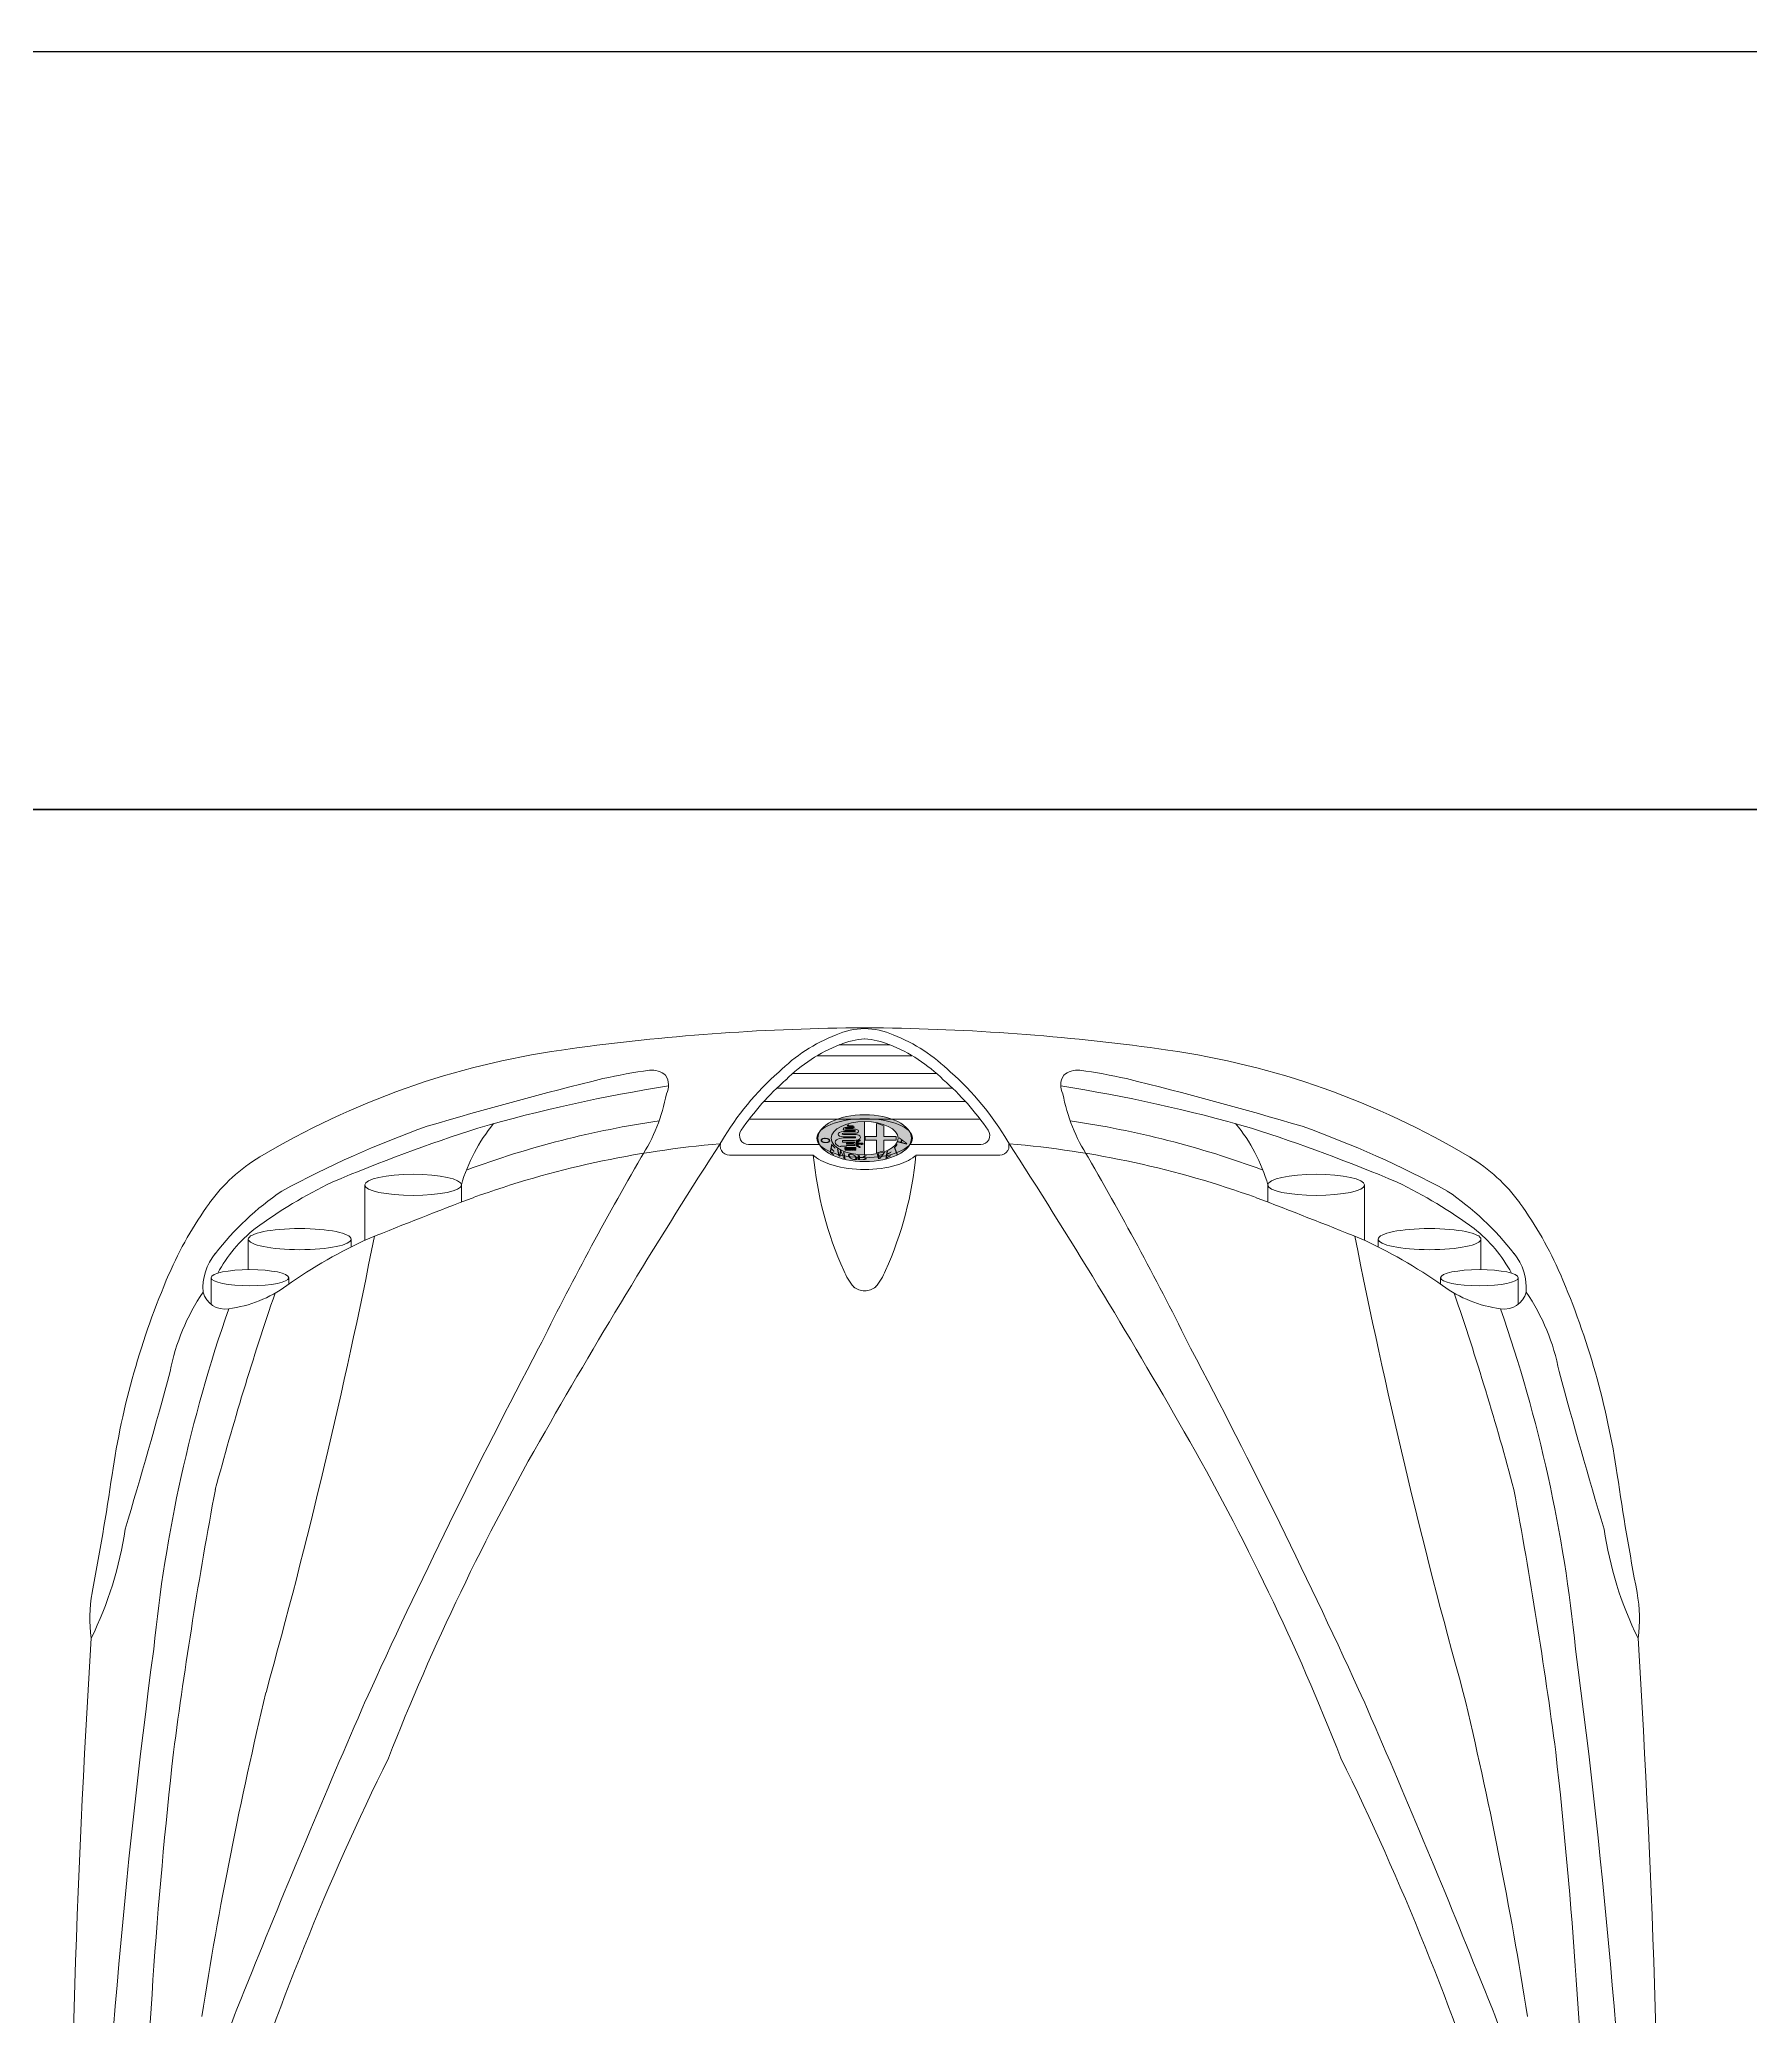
# Model space of a CAD drawing. Header units: metres. Extents: x 2865 to 2957, y -495 to -392.
# Drawn here: x 2879.726 to 2881.606, y -401.739 to -399.567 of the extents above; entities that cross this region are included whole.
import ezdxf

# ---------------------------------------------------------------- set-up
doc = ezdxf.new("R2010")
doc.units = ezdxf.units.M
doc.header["$LTSCALE"] = 12.7
for name, color, linetype in [('BLK_0_FLR_0_COVERED_PARKING', 7, 'Continuous'), ('BLK_1_COVERED_AREA', 7, 'Continuous'), ('BLK_1_FLR_0_STILT', 7, 'Continuous'), ('BLK_1_LVL_0_BLDG_FOOT_PRINT', 7, 'Continuous'), ('BLK_1_LVL_0_REAR_SETBACK', 7, 'Continuous'), ('PARKING_SLOT', 7, 'Continuous')]:
    doc.layers.add(name, color=color, linetype=linetype)
doc.styles.add('ALFA', font='')
doc.styles.get('ALFA').set_extended_font_data('Arial Black')

# ---------------------------------------------------------------- blocks, each defined once
blk = doc.blocks.new('A$C43C371B0')
at = {"lineweight": 15}
h = blk.add_hatch(color=8, dxfattribs=at)
edge = h.paths.add_edge_path()
edge.add_ellipse((3.3934, 0), major_axis=(0, -0.0515), ratio=0.5, start_angle=0, end_angle=360, ccw=False)
edge = h.paths.add_edge_path(flags=16)
edge.add_ellipse((3.3934, 0), major_axis=(0, -0.0367), ratio=0.5, start_angle=0, end_angle=360, ccw=False)
h = blk.add_hatch(color=8, dxfattribs=at)
edge = h.paths.add_edge_path()
edge.add_line((3.3914, 0.0345), (3.3914, 0.0212))
edge.add_line((3.3914, 0.0212), (3.3797, 0.0212))
edge.add_ellipse((3.3934, 0), major_axis=(0, -0.0347), ratio=0.5, start_angle=232.2847, end_angle=248.2282)
edge.add_line((3.3773, 0.0129), (3.3914, 0.0129))
edge.add_line((3.3914, 0.0129), (3.3914, 0.0006))
edge.add_line((3.3914, 0.0006), (3.3954, 0.0006))
edge.add_line((3.3954, 0.0006), (3.3954, 0.0129))
edge.add_line((3.3954, 0.0129), (3.4095, 0.0129))
edge.add_ellipse((3.3934, 0), major_axis=(0, -0.0347), ratio=0.5, start_angle=111.7718, end_angle=127.7153)
edge.add_line((3.4071, 0.0212), (3.3954, 0.0212))
edge.add_line((3.3954, 0.0212), (3.3954, 0.0345))
edge.add_ellipse((3.3934, 0), major_axis=(0, -0.0347), ratio=0.5, start_angle=173.4699, end_angle=186.709)
h = blk.add_hatch(color=8, dxfattribs=at)
edge = h.paths.add_edge_path(flags=16)
edge.add_ellipse((3.3888, -0.0123), major_axis=(0, -0.00177), ratio=0.5, start_angle=173.0752, end_angle=255.4624)
edge.add_line((3.388, -0.0119), (3.388, -0.02))
edge.add_line((3.388, -0.02), (3.3869, -0.02))
edge.add_line((3.3869, -0.02), (3.3869, -0.0122))
edge.add_ellipse((3.3857, -0.013), major_axis=(0, -0.00259), ratio=0.5, start_angle=109.0926, end_angle=187.0138)
edge.add_line((3.3855, -0.0105), (3.3855, -0.0199))
edge.add_line((3.3855, -0.0199), (3.3845, -0.0199))
edge.add_line((3.3845, -0.0199), (3.3845, -0.0262))
edge.add_line((3.3845, -0.0262), (3.3842, -0.0262))
edge.add_line((3.3842, -0.0262), (3.3842, -0.027))
edge.add_ellipse((3.3898, -0.0189), major_axis=(0, -0.0139), ratio=0.5, start_angle=-54.3478, end_angle=-19.2121)
edge.add_ellipse((3.3888, -0.0205), major_axis=(0, -0.0118), ratio=0.5, start_angle=-12.9228, end_angle=16.0502)
edge.add_ellipse((3.3892, -0.0233), major_axis=(0, -0.00891), ratio=0.5, start_angle=16.0502, end_angle=75.0584)
edge.add_ellipse((3.3861, -0.0217), major_axis=(0, -0.0154), ratio=0.5, start_angle=75.465, end_angle=87.697)
edge.add_line((3.3938, -0.0223), (3.3938, -0.0111))
edge.add_ellipse((3.3943, -0.0111), major_axis=(0, -0.00115), ratio=0.5, start_angle=90, end_angle=270, ccw=False)
edge.add_line((3.3949, -0.0111), (3.3949, -0.0234))
edge.add_ellipse((3.3978, -0.0234), major_axis=(0, -0.00581), ratio=0.5, start_angle=-90, end_angle=90)
edge.add_line((3.4007, -0.0234), (3.4007, -0.0112))
edge.add_ellipse((3.4013, -0.0112), major_axis=(0, -0.00107), ratio=0.5, start_angle=90, end_angle=270, ccw=False)
edge.add_line((3.4018, -0.0112), (3.4018, -0.0201))
edge.add_ellipse((3.4035, -0.0201), major_axis=(0, -0.00344), ratio=0.5, start_angle=-90, end_angle=90)
edge.add_line((3.4052, -0.0201), (3.4052, -0.0142))
edge.add_ellipse((3.4058, -0.0142), major_axis=(0, -0.00107), ratio=0.5, start_angle=90, end_angle=270, ccw=False)
edge.add_line((3.4063, -0.0142), (3.4063, -0.0179))
edge.add_ellipse((3.4071, -0.0177), major_axis=(0, -0.00157), ratio=0.5, start_angle=-83.4027, end_angle=2.5647)
edge.add_ellipse((3.4069, -0.0169), major_axis=(0, -0.00237), ratio=0.5, start_angle=8.9401, end_angle=73.4184)
edge.add_ellipse((3.4071, -0.0158), major_axis=(0, -0.00263), ratio=0.5, start_angle=369.3553, end_angle=408.8734, ccw=False)
edge.add_ellipse((3.4074, -0.0179), major_axis=(0, -0.000606), ratio=0.5, start_angle=277.7314, end_angle=347.0675, ccw=False)
edge.add_line((3.4071, -0.0179), (3.4071, -0.0142))
edge.add_ellipse((3.4057, -0.0142), major_axis=(0, -0.00272), ratio=0.5, start_angle=90, end_angle=270)
edge.add_line((3.4043, -0.0142), (3.4043, -0.0201))
edge.add_ellipse((3.4038, -0.0201), major_axis=(0, -0.000963), ratio=0.5, start_angle=270, end_angle=450, ccw=False)
edge.add_line((3.4034, -0.0201), (3.4034, -0.0112))
edge.add_ellipse((3.4011, -0.0112), major_axis=(0, -0.00459), ratio=0.5, start_angle=90, end_angle=270)
edge.add_line((3.3988, -0.0112), (3.3988, -0.0234))
edge.add_ellipse((3.3982, -0.0234), major_axis=(0, -0.00117), ratio=0.5, start_angle=270, end_angle=450, ccw=False)
edge.add_line((3.3976, -0.0234), (3.3976, -0.0112))
edge.add_ellipse((3.3943, -0.0112), major_axis=(0, -0.00664), ratio=0.5, start_angle=90, end_angle=270)
edge.add_line((3.391, -0.0112), (3.391, -0.0232))
edge.add_ellipse((3.3905, -0.0232), major_axis=(0, -0.00095), ratio=0.5, start_angle=0, end_angle=90, ccw=False)
edge.add_line((3.3905, -0.0242), (3.3894, -0.0242))
edge.add_ellipse((3.3894, -0.0232), major_axis=(0, -0.00095), ratio=0.5, start_angle=270, end_angle=360, ccw=False)
edge.add_line((3.3889, -0.0232), (3.3889, -0.0105))
edge.add_line((3.3889, -0.0105), (3.3889, -0.0105))
edge = h.paths.add_edge_path(flags=16)
edge.add_line((3.3905, -0.0051), (3.3896, -0.0071))
edge.add_line((3.3896, -0.0071), (3.388, -0.0071))
edge.add_ellipse((3.3873, -0.008), major_axis=(0, -0.00172), ratio=0.5, start_angle=123.4845, end_angle=146.5155)
edge.add_line((3.3878, -0.0066), (3.3878, -0.0047))
edge.add_ellipse((3.3873, -0.0033), major_axis=(0, -0.00166), ratio=0.5, start_angle=34.9708, end_angle=325.0292)
edge.add_line((3.3868, -0.0047), (3.3868, -0.0066))
edge.add_ellipse((3.3873, -0.008), major_axis=(0, -0.00172), ratio=0.5, start_angle=213.4845, end_angle=236.5155)
edge.add_line((3.3866, -0.0071), (3.385, -0.0071))
edge.add_line((3.385, -0.0071), (3.3841, -0.0051))
edge.add_ellipse((3.3837, -0.0057), major_axis=(0, -0.00095), ratio=0.5, start_angle=131.3596, end_angle=311.3596)
edge.add_line((3.3834, -0.0063), (3.3845, -0.009))
edge.add_line((3.3845, -0.009), (3.3866, -0.009))
edge.add_ellipse((3.3873, -0.008), major_axis=(0, -0.00172), ratio=0.5, start_angle=-56.5155, end_angle=56.5155)
edge.add_line((3.388, -0.009), (3.39, -0.009))
edge.add_line((3.39, -0.009), (3.3912, -0.0063))
edge.add_ellipse((3.3908, -0.0057), major_axis=(0, -0.00095), ratio=0.5, start_angle=48.6404, end_angle=228.6404)
h.paths.add_polyline_path([(3.3813, -0.0217), (3.3813, -0.0095), (3.3831, -0.0095), (3.3831, -0.0217)], flags=16)
edge = h.paths.add_edge_path(flags=16)
edge.add_ellipse((3.3806, -0.0181), major_axis=(0, -0.000952), ratio=0.5, start_angle=0, end_angle=360, ccw=False)
edge = h.paths.add_edge_path(flags=16)
edge.add_ellipse((3.3806, -0.0206), major_axis=(0, -0.000952), ratio=0.5, start_angle=0, end_angle=360, ccw=False)
edge = h.paths.add_edge_path(flags=16)
edge.add_ellipse((3.3806, -0.0156), major_axis=(0, -0.000952), ratio=0.5, start_angle=0, end_angle=360, ccw=False)
edge = h.paths.add_edge_path(flags=16)
edge.add_ellipse((3.3806, -0.0131), major_axis=(0, -0.000952), ratio=0.5, start_angle=0, end_angle=360, ccw=False)
edge = h.paths.add_edge_path(flags=16)
edge.add_ellipse((3.3806, -0.0106), major_axis=(0, -0.000952), ratio=0.5, start_angle=0, end_angle=360, ccw=False)
edge = h.paths.add_edge_path()
edge.add_ellipse((3.3934, 0), major_axis=(0, -0.0367), ratio=0.5, start_angle=-90, end_angle=90, ccw=False)
edge.add_line((3.3751, 0), (3.4118, 0))
h = blk.add_hatch(color=8, dxfattribs=at)
h.paths.add_polyline_path([(3.3831, -0.0217), (3.3828, -0.0217), (3.3828, -0.0095), (3.3831, -0.0095)])
h.paths.add_polyline_path([(3.382, -0.0217), (3.3813, -0.0217), (3.3813, -0.0095), (3.382, -0.0095)])
edge = h.paths.add_edge_path()
edge.add_ellipse((3.3806, -0.0106), major_axis=(0, -0.000952), ratio=0.5, start_angle=180, end_angle=360, ccw=False)
edge.add_ellipse((3.3806, -0.0106), major_axis=(0, -0.000952), ratio=0.5, start_angle=0, end_angle=180, ccw=False)
edge = h.paths.add_edge_path()
edge.add_ellipse((3.3806, -0.0131), major_axis=(0, -0.000952), ratio=0.5, start_angle=180, end_angle=360, ccw=False)
edge.add_ellipse((3.3806, -0.0131), major_axis=(0, -0.000952), ratio=0.5, start_angle=0, end_angle=180, ccw=False)
edge = h.paths.add_edge_path()
edge.add_ellipse((3.3806, -0.0156), major_axis=(0, -0.000952), ratio=0.5, start_angle=180, end_angle=360, ccw=False)
edge.add_ellipse((3.3806, -0.0156), major_axis=(0, -0.000952), ratio=0.5, start_angle=0, end_angle=180, ccw=False)
edge = h.paths.add_edge_path()
edge.add_ellipse((3.3806, -0.0181), major_axis=(0, -0.000952), ratio=0.5, start_angle=180, end_angle=360, ccw=False)
edge.add_ellipse((3.3806, -0.0181), major_axis=(0, -0.000952), ratio=0.5, start_angle=0, end_angle=180, ccw=False)
edge = h.paths.add_edge_path()
edge.add_ellipse((3.3806, -0.0206), major_axis=(0, -0.000952), ratio=0.5, start_angle=180, end_angle=360, ccw=False)
edge.add_ellipse((3.3806, -0.0206), major_axis=(0, -0.000952), ratio=0.5, start_angle=0, end_angle=180, ccw=False)
blk.add_hatch(color=8, dxfattribs=at).paths.add_polyline_path([(3.382, -0.0095), (3.3828, -0.0095), (3.3828, -0.0217), (3.382, -0.0217)])
h = blk.add_hatch(color=8, dxfattribs=at)
edge = h.paths.add_edge_path()
edge.add_line((3.3905, -0.0051), (3.3896, -0.0071))
edge.add_line((3.3896, -0.0071), (3.388, -0.0071))
edge.add_ellipse((3.3873, -0.008), major_axis=(0, -0.00172), ratio=0.5, start_angle=123.4845, end_angle=146.5155)
edge.add_line((3.3878, -0.0066), (3.3878, -0.0047))
edge.add_ellipse((3.3873, -0.0033), major_axis=(0, -0.00166), ratio=0.5, start_angle=34.9708, end_angle=325.0292)
edge.add_line((3.3868, -0.0047), (3.3868, -0.0066))
edge.add_ellipse((3.3873, -0.008), major_axis=(0, -0.00172), ratio=0.5, start_angle=213.4845, end_angle=236.5155)
edge.add_line((3.3866, -0.0071), (3.385, -0.0071))
edge.add_line((3.385, -0.0071), (3.3841, -0.0051))
edge.add_ellipse((3.3837, -0.0057), major_axis=(0, -0.00095), ratio=0.5, start_angle=131.3596, end_angle=311.3596)
edge.add_line((3.3834, -0.0063), (3.3845, -0.009))
edge.add_line((3.3845, -0.009), (3.3866, -0.009))
edge.add_ellipse((3.3873, -0.008), major_axis=(0, -0.00172), ratio=0.5, start_angle=-56.5155, end_angle=56.5155)
edge.add_line((3.388, -0.009), (3.39, -0.009))
edge.add_line((3.39, -0.009), (3.3912, -0.0063))
edge.add_ellipse((3.3908, -0.0057), major_axis=(0, -0.00095), ratio=0.5, start_angle=48.6404, end_angle=228.6404)
h = blk.add_hatch(color=8, dxfattribs=at)
edge = h.paths.add_edge_path()
edge.add_ellipse((3.3888, -0.0123), major_axis=(0, -0.00177), ratio=0.5, start_angle=173.0752, end_angle=255.4624)
edge.add_line((3.388, -0.0119), (3.388, -0.02))
edge.add_line((3.388, -0.02), (3.3869, -0.02))
edge.add_line((3.3869, -0.02), (3.3869, -0.0122))
edge.add_ellipse((3.3857, -0.013), major_axis=(0, -0.00259), ratio=0.5, start_angle=109.0926, end_angle=187.0138)
edge.add_line((3.3855, -0.0105), (3.3855, -0.0199))
edge.add_line((3.3855, -0.0199), (3.3845, -0.0199))
edge.add_line((3.3845, -0.0199), (3.3845, -0.0262))
edge.add_line((3.3845, -0.0262), (3.3842, -0.0262))
edge.add_line((3.3842, -0.0262), (3.3842, -0.027))
edge.add_ellipse((3.3898, -0.0189), major_axis=(0, -0.0139), ratio=0.5, start_angle=-54.3478, end_angle=-19.2121)
edge.add_ellipse((3.3888, -0.0205), major_axis=(0, -0.0118), ratio=0.5, start_angle=-12.9228, end_angle=16.0502)
edge.add_ellipse((3.3892, -0.0233), major_axis=(0, -0.00891), ratio=0.5, start_angle=16.0502, end_angle=75.0584)
edge.add_ellipse((3.3861, -0.0217), major_axis=(0, -0.0154), ratio=0.5, start_angle=75.465, end_angle=87.697)
edge.add_line((3.3938, -0.0223), (3.3938, -0.0111))
edge.add_ellipse((3.3943, -0.0111), major_axis=(0, -0.00115), ratio=0.5, start_angle=90, end_angle=270, ccw=False)
edge.add_line((3.3949, -0.0111), (3.3949, -0.0234))
edge.add_ellipse((3.3978, -0.0234), major_axis=(0, -0.00581), ratio=0.5, start_angle=-90, end_angle=90)
edge.add_line((3.4007, -0.0234), (3.4007, -0.0112))
edge.add_ellipse((3.4013, -0.0112), major_axis=(0, -0.00107), ratio=0.5, start_angle=90, end_angle=270, ccw=False)
edge.add_line((3.4018, -0.0112), (3.4018, -0.0201))
edge.add_ellipse((3.4035, -0.0201), major_axis=(0, -0.00344), ratio=0.5, start_angle=-90, end_angle=90)
edge.add_line((3.4052, -0.0201), (3.4052, -0.0142))
edge.add_ellipse((3.4058, -0.0142), major_axis=(0, -0.00107), ratio=0.5, start_angle=90, end_angle=270, ccw=False)
edge.add_line((3.4063, -0.0142), (3.4063, -0.0179))
edge.add_ellipse((3.4071, -0.0177), major_axis=(0, -0.00157), ratio=0.5, start_angle=-83.4027, end_angle=2.5647)
edge.add_ellipse((3.4069, -0.0169), major_axis=(0, -0.00237), ratio=0.5, start_angle=8.9401, end_angle=73.4184)
edge.add_ellipse((3.4071, -0.0158), major_axis=(0, -0.00263), ratio=0.5, start_angle=369.3553, end_angle=408.8734, ccw=False)
edge.add_ellipse((3.4074, -0.0179), major_axis=(0, -0.000606), ratio=0.5, start_angle=277.7314, end_angle=347.0675, ccw=False)
edge.add_line((3.4071, -0.0179), (3.4071, -0.0142))
edge.add_ellipse((3.4057, -0.0142), major_axis=(0, -0.00272), ratio=0.5, start_angle=90, end_angle=270)
edge.add_line((3.4043, -0.0142), (3.4043, -0.0201))
edge.add_ellipse((3.4038, -0.0201), major_axis=(0, -0.000963), ratio=0.5, start_angle=270, end_angle=450, ccw=False)
edge.add_line((3.4034, -0.0201), (3.4034, -0.0112))
edge.add_ellipse((3.4011, -0.0112), major_axis=(0, -0.00459), ratio=0.5, start_angle=90, end_angle=270)
edge.add_line((3.3988, -0.0112), (3.3988, -0.0234))
edge.add_ellipse((3.3982, -0.0234), major_axis=(0, -0.00117), ratio=0.5, start_angle=-90, end_angle=90, ccw=False)
edge.add_line((3.3976, -0.0234), (3.3976, -0.0112))
edge.add_ellipse((3.3943, -0.0112), major_axis=(0, -0.00664), ratio=0.5, start_angle=90, end_angle=270)
edge.add_line((3.391, -0.0112), (3.391, -0.0232))
edge.add_ellipse((3.3905, -0.0232), major_axis=(0, -0.00095), ratio=0.5, start_angle=360, end_angle=450, ccw=False)
edge.add_line((3.3905, -0.0242), (3.3894, -0.0242))
edge.add_ellipse((3.3894, -0.0232), major_axis=(0, -0.00095), ratio=0.5, start_angle=270, end_angle=360, ccw=False)
edge.add_line((3.3889, -0.0232), (3.3889, -0.0105))
edge.add_line((3.3889, -0.0105), (3.3889, -0.0105))
at = {"color": 8, "lineweight": 15}
for p, q in [((3.2107, 0.7179), (3.2399, 0.7179)), ((3.2825, 0.6772), (3.249, 0.6772)), ((3.2401, 0.6328), (3.2329, 0.6328)), ((3.2825, 0.5643), (3.2738, 0.5643)), ((3.3421, 0.5492), (3.2811, 0.5492)), ((3.3421, 0.4431), (3.3232, 0.4431)), ((3.3748, 0.0564), (3.3748, 0.1486)), ((3.3864, 0.0496), (3.3864, 0.1275)), ((3.4145, 0.1267), (3.4145, 0)), ((3.4339, 0.1105), (3.4339, 0)), ((3.4484, 0.0964), (3.4484, 0)), ((3.4647, 0.0788), (3.4647, 0)), ((3.4841, 0.052), (3.4841, 0)), ((3.3914, 0.0345), (3.3914, 0.0212)), ((3.3954, 0.0212), (3.3954, 0.0345)), ((3.496, 0.0276), (3.496, 0)), ((3.3773, 0.0129), (3.3914, 0.0129)), ((3.3914, 0.0212), (3.3797, 0.0212)), ((3.3914, 0.0129), (3.3914, 0.0006)), ((3.3914, 0.0006), (3.3954, 0.0006)), ((3.4071, 0.0212), (3.3954, 0.0212)), ((3.3954, 0.0006), (3.3954, 0.0129)), ((3.3954, 0.0129), (3.4095, 0.0129)), ((3.5146, 0.0208), (3.5146, 0)), ((3.4118, 0), (3.3751, 0)), ((3.3813, -0.0095), (3.3813, -0.0217)), ((3.3813, -0.0095), (3.3831, -0.0095)), ((3.3813, -0.0217), (3.3831, -0.0217)), ((3.382, -0.0095), (3.382, -0.0217)), ((3.3828, -0.0095), (3.3828, -0.0217)), ((3.3831, -0.0095), (3.3831, -0.0217)), ((3.3834, -0.0063), (3.3845, -0.009)), ((3.385, -0.0071), (3.3841, -0.0051)), ((3.3845, -0.009), (3.3866, -0.009)), ((3.3855, -0.0199), (3.3845, -0.0199)), ((3.3845, -0.0199), (3.3845, -0.0262)), ((3.3866, -0.0071), (3.385, -0.0071)), ((3.3855, -0.0105), (3.3855, -0.0199)), ((3.3868, -0.0047), (3.3868, -0.0066)), ((3.3869, -0.02), (3.3869, -0.0122)), ((3.388, -0.02), (3.3869, -0.02)), ((3.3878, -0.0066), (3.3878, -0.0047)), ((3.3896, -0.0071), (3.388, -0.0071)), ((3.388, -0.009), (3.39, -0.009)), ((3.388, -0.0119), (3.388, -0.02)), ((3.3889, -0.0105), (3.3889, -0.0105)), ((3.3889, -0.0232), (3.3889, -0.0105)), ((3.3905, -0.0051), (3.3896, -0.0071)), ((3.39, -0.009), (3.3912, -0.0063)), ((3.391, -0.0112), (3.391, -0.0232)), ((3.3938, -0.0223), (3.3938, -0.0111)), ((3.3949, -0.0111), (3.3949, -0.0234)), ((3.3976, -0.0234), (3.3976, -0.0112)), ((3.3988, -0.0112), (3.3988, -0.0234)), ((3.4007, -0.0234), (3.4007, -0.0112)), ((3.4018, -0.0112), (3.4018, -0.0201)), ((3.4034, -0.0201), (3.4034, -0.0112)), ((3.4043, -0.0142), (3.4043, -0.0201)), ((3.4052, -0.0201), (3.4052, -0.0142)), ((3.4063, -0.0142), (3.4063, -0.0179)), ((3.4071, -0.0179), (3.4071, -0.0142)), ((3.4145, -0.1267), (3.4145, 0)), ((3.4339, -0.1105), (3.4339, 0)), ((3.4484, -0.0964), (3.4484, 0)), ((3.4647, -0.0788), (3.4647, 0)), ((3.4841, -0.052), (3.4841, 0)), ((3.496, -0.0276), (3.496, 0)), ((3.5146, -0.0208), (3.5146, 0)), ((3.3845, -0.0262), (3.3842, -0.0262)), ((3.3842, -0.0262), (3.3842, -0.027)), ((3.3905, -0.0242), (3.3894, -0.0242)), ((3.3748, -0.0564), (3.3748, -0.1486)), ((3.3864, -0.0496), (3.3864, -0.1275)), ((3.3421, -0.4431), (3.3232, -0.4431)), ((3.2825, -0.5643), (3.2738, -0.5643)), ((3.3421, -0.5492), (3.2811, -0.5492)), ((3.2401, -0.6328), (3.2329, -0.6328)), ((3.2825, -0.6772), (3.249, -0.6772)), ((3.2107, -0.7179), (3.2399, -0.7179))]:
    blk.add_line(p, q, dxfattribs=at)
for centre, radius, start, end in [((2.0528, -11.7681), 12.6426, 86.41209, 90.09331), ((2.8657, 0.6994), 0.1519, 79.2657, 98.2438), ((3.0215, 1.2091), 0.4008, 243.7022, 261.7303), ((3.4803, 3.9411), 3.1475, 259.2657, 261.6566), ((1.7878, -7.0722), 7.9224, 82.42566, 87.80232), ((2.8959, -0.0435), 0.8797, 66.6998, 81.6566), ((4.6707, 6.4594), 5.8992, 253.18251, 254.93154), ((2.0773, -4.9382), 5.7335, 83.5774, 88.59982), ((2.6728, -0.8318), 1.6207, 70.7928, 84.3593), ((3.0954, 0.5392), 0.2276, 55.5023, 79.4516), ((3.0827, 0.3903), 0.4073, 53.9898, 66.6998), ((1.4801, -1.7138), 2.5867, 67.5509, 72.3928), ((2.0131, -4.6009), 5.4065, 79.4032, 82.5019), ((1.7045, -3.8581), 4.6432, 76.5508, 81.0315), ((3.2301, 0.703), 0.0245, 103.7722, 190.202), ((3.2291, 0.6679), 0.0591, 50.6971, 94.6448), ((3.2119, 0.568), 0.1877, 30.9544, 53.9898), ((2.1724, -2.4156), 3.2385, 71.0678, 75.0595), ((3.3415, 0.7158), 0.1365, 187.2011, 216.2774), ((3.1729, 0.5749), 0.1538, 38.0218, 62.0189), ((3.0723, 0.4624), 0.3175, 34.0555, 52.3056), ((1.3453, -2.2593), 3.1002, 63.8373, 72.2299), ((-1.4901, -9.2172), 10.6564, 66.40489, 68.19668), ((4.621, 7.2759), 6.8683, 254.49072, 258.78928), ((2.8749, 0.3592), 0.5216, 25.6507, 36.5326), ((2.6123, 0.2084), 0.8868, 8.086, 30.9544), ((2.7832, 0.3181), 0.549, 24.2758, 35.26), ((2.3072, 0.0859), 1.1681, 19.7529, 28.3299), ((1.5556, -0.17), 1.9423, 17.8357, 22.8736), ((-0.2272, -6.055), 7.2539, 62.14091, 65.54898), ((-2.3112, -1.7158), 6.0338, 20.83422, 21.99264), ((1.7097, -2.0254), 2.7388, 60.1982, 68.5271), ((-0.6594, -0.7253), 4.241, 13.8176, 16.5201), ((3.2909, 0.2645), 0.1858, 50.3746, 74.003), ((2.3646, 0.071), 1.0593, 8.4041, 20.2446), ((2.3316, 0.071), 1.0593, 4.7645, 19.8228), ((1.7433, -0.0517), 1.7283, 8.8919, 16.0083), ((-0.3591, -5.65), 6.9122, 57.1549, 60.24925), ((1.4964, -3.001), 3.7497, 59.9759, 63.6177), ((1.0478, -0.0139), 2.467, 0.8053, 8.086), ((2.7099, 0.1247), 0.7665, 8.3869, 12.2676), ((3.4778, 0.4082), 0.1937, 237.0835, 259.4131), ((3.4516, 0.2353), 0.0199, 241.8073, 303.3396), ((3.4444, 0.2342), 0.0239, 319.506, 5.5243), ((3.3848, 0.1486), 0.01, 59.5754, 180), ((3.2322, -0.1112), 0.3114, 41.3006, 59.5754), ((3.3964, 0.1275), 0.01, 55.4864, 180), ((3.2322, -0.1112), 0.2998, 41.235, 55.4864), ((3.3339, -0.0364), 0.1859, 21.4078, 44.667), ((3.3339, -0.0364), 0.1743, 21.3716, 44.7783), ((3.4127, -0.3441), 0.4023, 95.4109, 114.176), ((3.2738, -0.0404), 0.0683, 112.1873, 129.8498), ((3.4228, -0.0045), 0.0799, 3.2478, 23.33), ((3.4304, -0.0022), 0.0836, 1.4876, 23.7073), ((3.2443, 0.0004), 0.0185, 140.6288, 181.0998), ((3.2443, -0.0004), 0.0185, 178.9002, 219.3712), ((3.4228, 0.0045), 0.0799, 336.67, 356.7522), ((3.4304, 0.0022), 0.0836, 336.2927, 358.5124), ((3.2738, 0.0404), 0.0683, 230.1502, 247.8127), ((1.0478, 0.0139), 2.467, 351.914, 359.1947), ((3.4127, 0.3441), 0.4023, 245.824, 264.5891), ((3.3339, 0.0364), 0.1743, 315.2217, 338.6284), ((3.3339, 0.0364), 0.1859, 315.333, 338.5922), ((3.2322, 0.1112), 0.2998, 304.5136, 318.765), ((3.2322, 0.1112), 0.3114, 300.4246, 318.6994), ((3.3964, -0.1275), 0.01, 180, 304.5136), ((3.3848, -0.1486), 0.01, 180, 300.4246), ((-0.3591, 5.65), 6.9122, 299.75075, 302.8451), ((2.3316, -0.071), 1.0593, 340.1772, 355.2355), ((1.7433, 0.0517), 1.7283, 343.9917, 351.1081), ((3.4516, -0.2353), 0.0199, 56.6604, 118.1927), ((2.3646, -0.071), 1.0593, 339.7554, 351.5959), ((3.4778, -0.4082), 0.1937, 100.5869, 122.9165), ((2.7099, -0.1247), 0.7665, 347.7324, 351.6131), ((3.4444, -0.2342), 0.0239, 354.4757, 40.494), ((1.4964, 3.001), 3.7497, 296.3823, 300.0241), ((-0.6594, 0.7253), 4.241, 343.4799, 346.1824), ((2.6123, -0.2084), 0.8868, 329.0456, 351.914), ((1.7097, 2.0254), 2.7388, 291.4729, 299.8018), ((-0.2272, 6.055), 7.2539, 294.45102, 297.85909), ((3.2909, -0.2645), 0.1858, 285.997, 309.6254), ((-2.3112, 1.7158), 6.0338, 338.00736, 339.16578), ((1.5556, 0.17), 1.9423, 337.1264, 342.1643), ((2.3072, -0.0859), 1.1681, 331.6701, 340.2471), ((1.3453, 2.2593), 3.1002, 287.7701, 296.1627), ((4.621, -7.2759), 6.8683, 101.21072, 105.50928), ((-1.4901, 9.2172), 10.6564, 291.80332, 293.59511), ((2.7832, -0.3181), 0.549, 324.74, 335.7242), ((2.8749, -0.3592), 0.5216, 323.4674, 334.3493), ((2.1724, 2.4156), 3.2385, 284.9405, 288.9322), ((3.3415, -0.7158), 0.1365, 143.7226, 172.7989), ((3.0723, -0.4624), 0.3175, 307.6944, 325.9445), ((1.7045, 3.8581), 4.6432, 278.9685, 283.4492), ((3.1729, -0.5749), 0.1538, 297.9811, 321.9782), ((3.2119, -0.568), 0.1877, 306.0102, 329.0456), ((1.4801, 1.7138), 2.5867, 287.6072, 292.4491), ((2.0131, 4.6009), 5.4065, 277.4981, 280.5968), ((2.6728, 0.8318), 1.6207, 275.6407, 289.2072), ((3.2301, -0.703), 0.0245, 169.798, 256.2278), ((3.2291, -0.6679), 0.0591, 265.3552, 309.3029), ((3.0954, -0.5392), 0.2276, 280.5484, 304.4977), ((3.0827, -0.3903), 0.4073, 293.3002, 306.0102), ((2.0773, 4.9382), 5.7335, 271.40018, 276.4226), ((1.7878, 7.0722), 7.9224, 272.19768, 277.57434), ((4.6707, -6.4594), 5.8992, 105.06846, 106.81749), ((2.8959, 0.0435), 0.8797, 278.3434, 293.3002), ((3.0215, -1.2091), 0.4008, 98.2697, 116.2978), ((3.4803, -3.9411), 3.1475, 98.3434, 100.7343), ((2.0528, 11.7681), 12.6426, 269.90669, 273.58791), ((2.8657, -0.6994), 0.1519, 261.7562, 280.7343)]:
    blk.add_arc(centre, radius, start, end, dxfattribs=at)
for centre, major_axis, ratio in [((3.2401, 0.6754), (0, 0.0426), 0.20871), ((3.2825, 0.6207), (0, 0.0565), 0.205586), ((3.3421, 0.4961), (0, 0.0531), 0.218742)]:
    blk.add_ellipse(centre, major_axis=major_axis, ratio=ratio, dxfattribs=at)
at = {"color": 8, "lineweight": 15, "extrusion": (0, 0, -1)}
for centre, major_axis, ratio in [((3.3934, 0), (0, -0.0515), 0.5), ((3.3934, 0), (0, -0.0525), 0.407661), ((3.3934, 0), (0, -0.0367), 0.5), ((3.3806, -0.0106), (0, -0.000952), 0.5), ((3.3806, -0.0131), (0, -0.000952), 0.5), ((3.3806, -0.0156), (0, -0.000952), 0.5), ((3.3806, -0.0181), (0, -0.000952), 0.5), ((3.3806, -0.0206), (0, -0.000952), 0.5), ((3.3421, -0.4961), (0, -0.0531), 0.218742), ((3.2825, -0.6207), (0, -0.0565), 0.205586), ((3.2401, -0.6754), (0, -0.0426), 0.20871)]:
    blk.add_ellipse(centre, major_axis=major_axis, ratio=ratio, dxfattribs=at)
for centre, major_axis, start_param, end_param in [((3.3934, 0), (0, -0.0347), 3.024498, 3.255564), ((3.3934, 0), (0, -0.0347), 1.950786, 2.229052), ((3.3934, 0), (0, -0.0347), 4.054133, 4.3324), ((3.3837, -0.0057), (0, -0.00095), 0.848935, 3.990528), ((3.3857, -0.013), (0, -0.00259), 3.019178, 4.37916), ((3.3873, -0.0033), (0, -0.00166), 0.610355, 5.67283), ((3.3873, -0.008), (0, -0.00172), 2.155212, 2.557177), ((3.3873, -0.008), (0, -0.00172), -0.986381, 0.986381), ((3.3873, -0.008), (0, -0.00172), 3.726008, 4.127974), ((3.3888, -0.0123), (0, -0.00177), 1.824525, 3.262454), ((3.3908, -0.0057), (0, -0.00095), 2.292658, 5.43425), ((3.3943, -0.0112), (0, -0.00664), 1.570796, 4.712389), ((3.3943, -0.0111), (0, -0.00115), 1.570796, 4.712389), ((3.4011, -0.0112), (0, -0.00459), 1.570796, 4.712389), ((3.4013, -0.0112), (0, -0.00107), 1.570796, 4.712389), ((3.4035, -0.0201), (0, -0.00344), -1.570796, 1.570796), ((3.4038, -0.0201), (0, -0.000963), -1.570796, 1.570796), ((3.4057, -0.0142), (0, -0.00272), 1.570796, 4.712389), ((3.4058, -0.0142), (0, -0.00107), 1.570796, 4.712389), ((3.4071, -0.0177), (0, -0.00157), -0.044763, 1.455652), ((3.4069, -0.0169), (0, -0.00237), -1.281392, -0.156034), ((3.4074, -0.0179), (0, -0.000606), 0.225714, 1.435857), ((3.4071, -0.0158), (0, -0.00263), -0.853001, -0.163281), ((3.3898, -0.0189), (0, -0.0139), 0.335315, 0.948547), ((3.3888, -0.0205), (0, -0.0118), -0.280129, 0.225546), ((3.3894, -0.0232), (0, -0.00095), 0, 1.570796), ((3.3905, -0.0232), (0, -0.00095), -1.570796, 0), ((3.3892, -0.0233), (0, -0.00891), -1.310016, -0.280129), ((3.3861, -0.0217), (0, -0.0154), -1.530601, -1.317113), ((3.3978, -0.0234), (0, -0.00581), -1.570796, 1.570796), ((3.3982, -0.0234), (0, -0.00117), 4.712389, 7.853982)]:
    blk.add_ellipse(centre, major_axis=major_axis, ratio=0.5, start_param=start_param, end_param=end_param, dxfattribs=at)
at = {"color": 8, "lineweight": 15}
for points in [[(3.3748, 0.0564), (3.3744, 0.0559), (3.374, 0.0555), (3.369, 0.0493), (3.366, 0.0425), (3.3605, 0.0243), (3.359, 0.0121), (3.359, 0)], [(3.3748, -0.0564), (3.3744, -0.0559), (3.374, -0.0555), (3.369, -0.0493), (3.366, -0.0425), (3.3605, -0.0243), (3.359, -0.0121), (3.359, 0)]]:
    blk.add_open_spline(points, degree=3, knots=[6.712861, 6.712861, 6.712861, 6.712861, 6.753094, 6.753094, 7.223003, 7.223003, 7.854761, 7.854761, 7.854761, 7.854761], dxfattribs=at)
at = {"color": 8, "lineweight": 15, "style": 'ALFA'}
for s, height, rotation, oblique, width, p in [('A', 0.0102, 14.9518, 348.8677, 0.526274, (3.3887, 0.0365)), ('A', 0.00574, 74.7382, 327.7591, 1.655806, (3.3757, 0.0129)), ('F', 0.00674, 61.9527, 323.1855, 1.202453, (3.3785, 0.0233)), ('L', 0.00859, 41.0824, 331.2131, 0.739512, (3.3829, 0.0317)), ('R', 0.00523, 90.6004, 1.8, 1.999341, (3.3748, -0.0088)), ('O', 0.00568, 104.2107, 31.1579, 1.693777, (3.3775, -0.02)), ('M', 0.00666, 117.1015, 36.8625, 1.23257, (3.3826, -0.0312)), ('E', 0.00808, 132.8907, 32.0468, 0.83694, (3.3879, -0.0371)), ('O', 0.0104, 181.6735, 358.745, 0.50032, (3.3939, -0.0378))]:
    blk.add_text(s, height=height, rotation=rotation, dxfattribs=dict(at, oblique=oblique, width=width)).set_placement(p)
blk = doc.blocks.new('A$C3D04333F')
blk.add_lwpolyline([(0, 0), (5, 0), (5, 2.5), (0, 2.5)], close=True)
at = {"xscale": -1}
blk.add_blockref('A$C43C371B0', (3.7548, 1.25), dxfattribs=at)

msp = doc.modelspace()

# ---------------------------------------------------------------- linework, layer by layer
msp.add_lwpolyline([(2871.3191, -460.9566), (2884.7628, -460.9566), (2884.7628, -399.5803), (2871.3191, -399.5803)], close=True)
at = {"layer": 'BLK_0_FLR_0_COVERED_PARKING', "color": 173}
msp.add_lwpolyline([(2871.3191, -460.9566), (2884.7628, -460.9566), (2884.7628, -399.5803), (2871.3191, -399.5803)], close=True, dxfattribs=at)
at = {"layer": 'BLK_1_COVERED_AREA', "color": 140}
msp.add_lwpolyline([(2871.3191, -460.9566), (2884.7628, -460.9566), (2884.7628, -399.5803), (2871.3191, -399.5803)], close=True, dxfattribs=at)
at = {"layer": 'BLK_1_FLR_0_STILT', "color": 7}
msp.add_lwpolyline([(2871.3191, -460.9566), (2884.7628, -460.9566), (2884.7628, -399.5803), (2871.3191, -399.5803)], close=True, dxfattribs=at)
at = {"layer": 'BLK_1_LVL_0_BLDG_FOOT_PRINT', "color": 1}
msp.add_lwpolyline([(2871.3191, -460.9566), (2884.7628, -460.9566), (2884.7628, -399.5803), (2871.3191, -399.5803)], close=True, dxfattribs=at)
at = {"layer": 'BLK_1_LVL_0_REAR_SETBACK', "color": 11}
msp.add_lwpolyline([(2871.3191, -399.5803), (2871.3191, -397.9124), (2878.5025, -394.6463), (2884.7628, -393.0782), (2884.7628, -399.5803)], close=True, dxfattribs=at)
at = {"layer": 'PARKING_SLOT', "color": 30}
msp.add_lwpolyline([(2879.3828, -400.4126), (2881.8828, -400.4126), (2881.8828, -405.4126), (2879.3828, -405.4126)], close=True, dxfattribs=at)

# ---------------------------------------------------------------- block references
at = {"rotation": 270}
for p in [(2879.3828, -400.4126), (2881.8828, -400.4126)]:
    msp.add_blockref('A$C3D04333F', p, dxfattribs=at)

doc.saveas('drawing.dxf')
